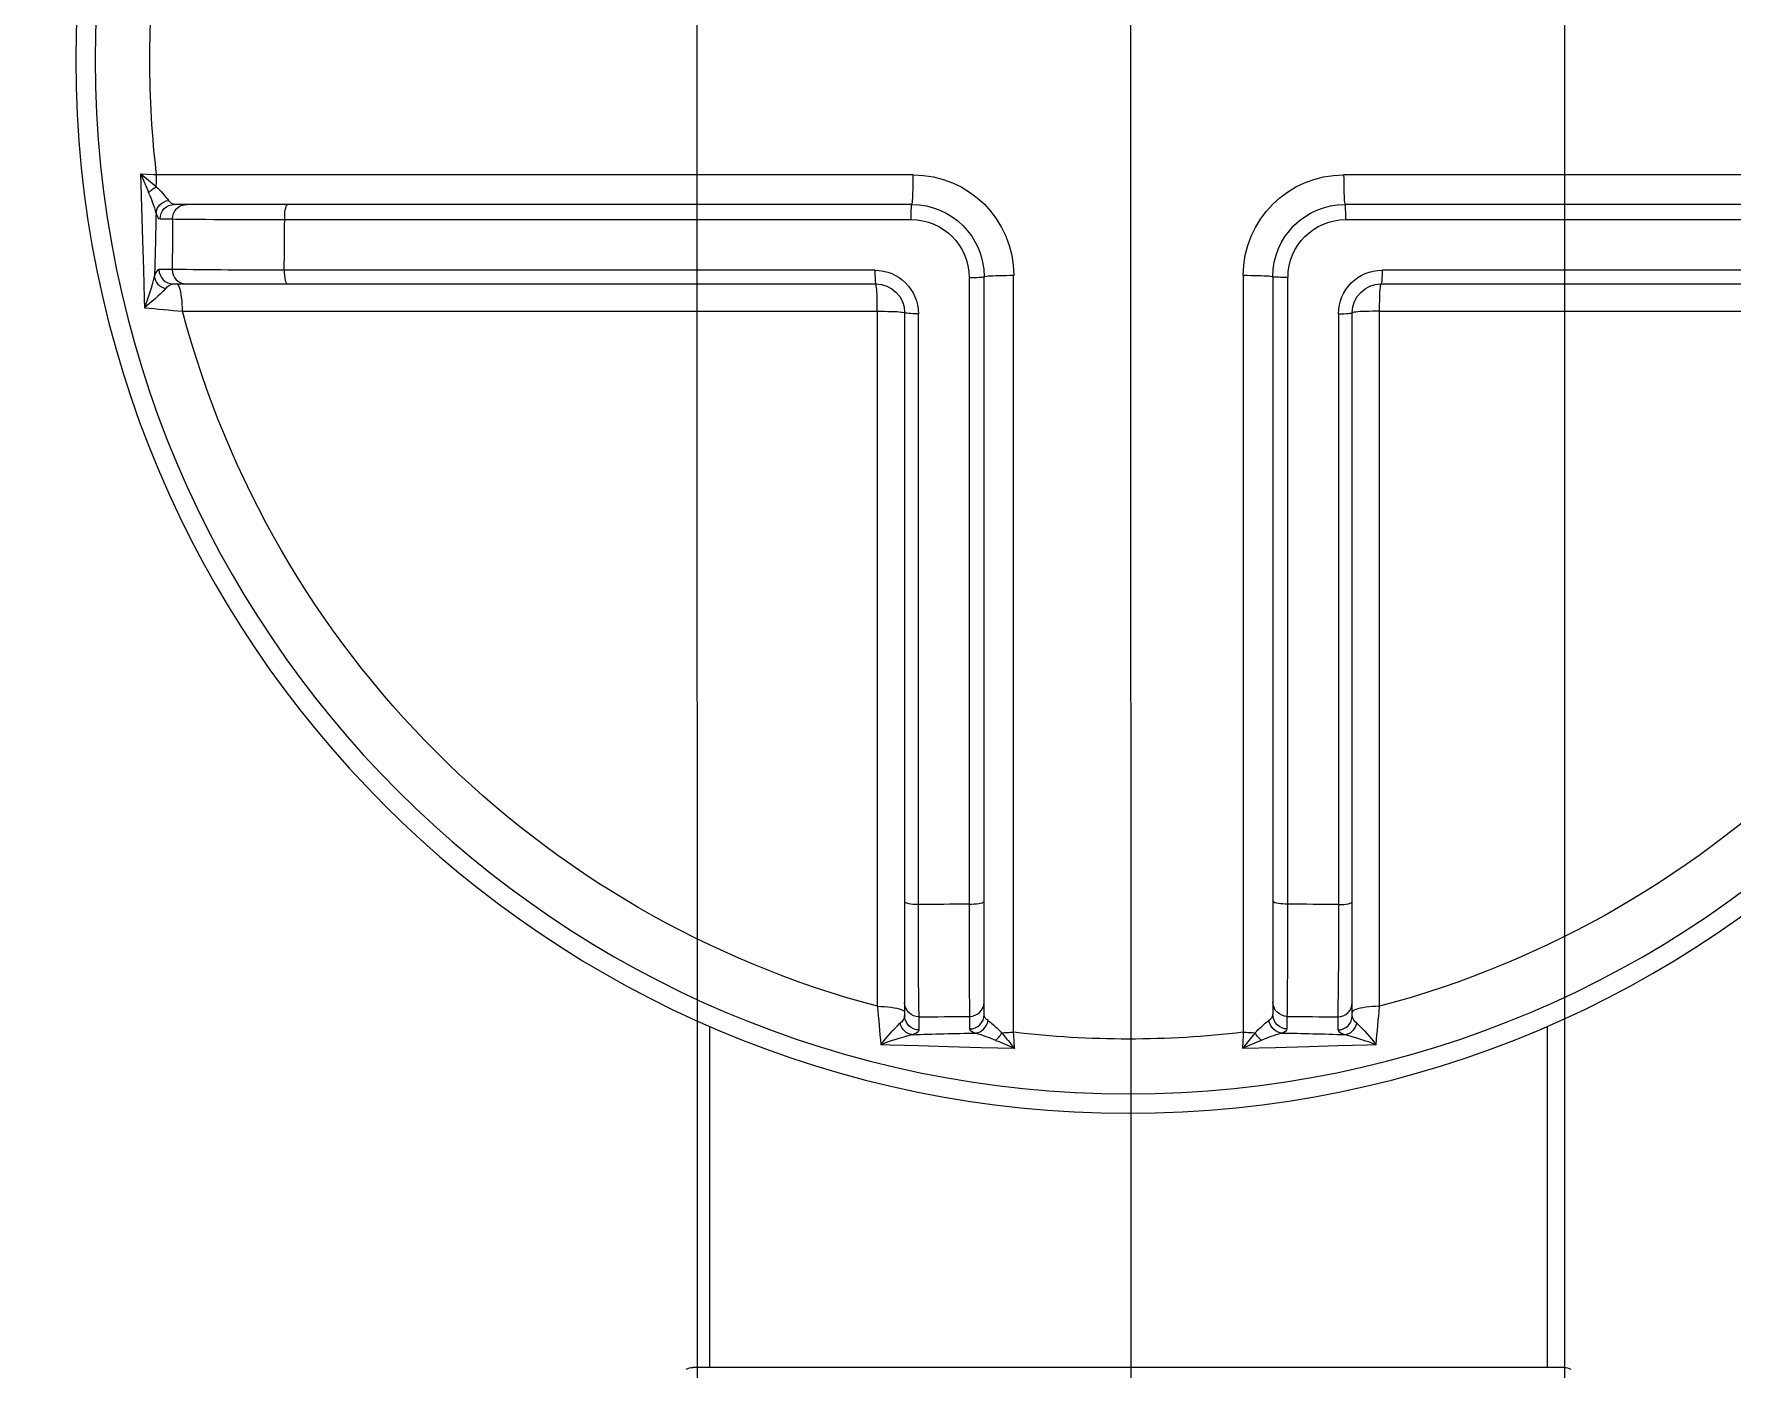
# Model space of a CAD drawing. Header units: millimetres. Extents: x -225363 to 347188, y -782467 to 813415.
# Drawn here: x 50901.3 to 51018.8, y 20275.3 to 20367.6 of the extents above; entities that cross this region are included whole.
import ezdxf

# ---------------------------------------------------------------- set-up
doc = ezdxf.new("R2010")
doc.units = ezdxf.units.MM
doc.layers.add('0.06 Trả nước', color=3, linetype='Continuous')

# ---------------------------------------------------------------- blocks, each defined once
blk = doc.blocks.new('MB bom')
at = {"color": 8, "linetype": 'Continuous'}
for p, q in [((-199231.4, 638704.84), (-199231.4, 638652.44)), ((-199240.84, 638654.93), (-199240.84, 638703.04)), ((-199238.95, 638655.04), (-199238.95, 638695.8)), ((-199238, 638696), (-199238, 638655.1)), ((-199234.49, 638652.6), (-199234.49, 638695.97)), ((-199233.45, 638695.77), (-199233.45, 638652.54)), ((-199313.95, 638667.71), (-199313.95, 638607.37)), ((-199290.33, 638666.54), (-199313.95, 638666.54)), ((-199291.61, 638654.07), (-199291.59, 638654.69)), ((-199288.96, 638654.68), (-199288.97, 638654.43)), ((-199288.95, 638654.93), (-199288.96, 638654.68)), ((-199288.95, 638654.93), (-199240.84, 638654.93)), ((-199240.84, 638654.93), (-199240.59, 638654.93)), ((-199240.84, 638654.93), (-199240.84, 638654.68)), ((-199240.84, 638654.68), (-199240.84, 638654.43)), ((-199240.59, 638654.93), (-199240.34, 638654.93)), ((-199240.34, 638654.93), (-199240.11, 638654.94)), ((-199240.11, 638654.94), (-199239.89, 638654.95)), ((-199239.89, 638654.95), (-199239.68, 638654.95)), ((-199239.68, 638654.95), (-199239.5, 638654.96)), ((-199239.5, 638654.96), (-199239.34, 638654.97)), ((-199239.34, 638654.97), (-199239.2, 638654.99)), ((-199239.2, 638654.99), (-199239.09, 638655)), ((-199239.09, 638655), (-199239.01, 638655.01)), ((-199239.01, 638655.01), (-199238.97, 638655.03)), ((-199238.97, 638655.03), (-199238.95, 638655.04)), ((-199238.93, 638655.05), (-199238.95, 638655.04)), ((-199238.88, 638655.06), (-199238.93, 638655.05)), ((-199238.79, 638655.08), (-199238.88, 638655.06)), ((-199238.68, 638655.08), (-199238.79, 638655.08)), ((-199238.53, 638655.09), (-199238.68, 638655.08)), ((-199238.37, 638655.1), (-199238.53, 638655.09)), ((-199238.19, 638655.1), (-199238.37, 638655.1)), ((-199238, 638655.1), (-199238.19, 638655.1)), ((-199291.64, 638653.06), (-199291.61, 638654.07)), ((-199289.13, 638653.43), (-199289.17, 638653.29)), ((-199289.09, 638653.59), (-199289.13, 638653.43)), ((-199289.05, 638653.77), (-199289.09, 638653.59)), ((-199289.02, 638653.98), (-199289.05, 638653.77)), ((-199288.99, 638654.2), (-199289.02, 638653.98)), ((-199288.97, 638654.43), (-199288.99, 638654.2)), ((-199240.88, 638653.43), (-199240.9, 638653.29)), ((-199240.87, 638653.59), (-199240.88, 638653.43)), ((-199240.86, 638653.77), (-199240.87, 638653.59)), ((-199240.85, 638654.2), (-199240.86, 638653.98)), ((-199240.86, 638653.98), (-199240.86, 638653.77)), ((-199240.84, 638654.43), (-199240.85, 638654.2)), ((-199291.67, 638652.05), (-199291.64, 638653.06)), ((-199290.91, 638652.53), (-199290.88, 638652.67)), ((-199290.81, 638652.26), (-199290.91, 638652.53)), ((-199290.88, 638652.67), (-199290.83, 638652.8)), ((-199290.83, 638652.8), (-199290.76, 638652.93)), ((-199290.7, 638652.1), (-199290.81, 638652.26)), ((-199290.76, 638652.93), (-199290.66, 638653.05)), ((-199290.66, 638653.05), (-199290.55, 638653.15)), ((-199290.59, 638652.04), (-199290.57, 638652.24)), ((-199290.57, 638652.24), (-199290.51, 638652.42)), ((-199290.55, 638653.15), (-199290.42, 638653.24)), ((-199290.51, 638652.42), (-199290.42, 638652.6)), ((-199290.42, 638653.24), (-199290.28, 638653.31)), ((-199290.42, 638652.6), (-199290.3, 638652.75)), ((-199290.3, 638652.75), (-199290.15, 638652.87)), ((-199290.28, 638653.31), (-199290.12, 638653.36)), ((-199290.15, 638652.87), (-199289.98, 638652.97)), ((-199289.98, 638652.97), (-199289.8, 638653.02)), ((-199289.8, 638653.02), (-199289.6, 638653.04)), ((-199289.68, 638652.04), (-199289.66, 638652.24)), ((-199289.66, 638652.24), (-199289.6, 638652.42)), ((-199289.6, 638653.04), (-199288.69, 638653.04)), ((-199289.6, 638652.42), (-199289.51, 638652.6)), ((-199289.51, 638652.6), (-199289.39, 638652.75)), ((-199289.39, 638652.75), (-199289.24, 638652.87)), ((-199289.32, 638653.06), (-199289.38, 638653.04)), ((-199289.27, 638653.1), (-199289.32, 638653.06)), ((-199289.22, 638653.18), (-199289.27, 638653.1)), ((-199289.24, 638652.87), (-199289.07, 638652.97)), ((-199289.17, 638653.29), (-199289.22, 638653.18)), ((-199289.07, 638652.97), (-199288.89, 638653.02)), ((-199288.89, 638653.02), (-199288.69, 638653.04)), ((-199288.69, 638653.04), (-199281.71, 638653.04)), ((-199281.91, 638652.28), (-199281.9, 638652.46)), ((-199281.91, 638652.09), (-199281.91, 638652.28)), ((-199281.9, 638652.46), (-199281.88, 638652.62)), ((-199281.88, 638652.62), (-199281.85, 638652.77)), ((-199281.85, 638652.77), (-199281.82, 638652.88)), ((-199281.82, 638652.88), (-199281.78, 638652.97)), ((-199281.78, 638652.97), (-199281.74, 638653.02)), ((-199281.74, 638653.02), (-199281.71, 638653.04)), ((-199281.71, 638653.04), (-199240.95, 638653.04)), ((-199241.01, 638652.46), (-199241, 638652.62)), ((-199241.01, 638652.28), (-199241.01, 638652.46)), ((-199241.01, 638652.09), (-199241.01, 638652.28)), ((-199241, 638652.62), (-199240.99, 638652.77)), ((-199240.99, 638652.77), (-199240.98, 638652.88)), ((-199240.98, 638652.88), (-199240.97, 638652.97)), ((-199240.97, 638652.97), (-199240.96, 638653.02)), ((-199240.96, 638653.02), (-199240.95, 638653.04)), ((-199240.94, 638653.06), (-199240.95, 638653.04)), ((-199240.92, 638653.1), (-199240.94, 638653.06)), ((-199240.91, 638653.18), (-199240.92, 638653.1)), ((-199240.9, 638653.29), (-199240.91, 638653.18)), ((-199234.49, 638652.6), (-199234.31, 638652.59)), ((-199234.31, 638652.59), (-199234.14, 638652.59)), ((-199234.14, 638652.59), (-199233.97, 638652.59)), ((-199233.97, 638652.59), (-199233.82, 638652.58)), ((-199233.82, 638652.58), (-199233.7, 638652.58)), ((-199233.7, 638652.58), (-199233.59, 638652.57)), ((-199233.59, 638652.57), (-199233.51, 638652.56)), ((-199233.51, 638652.56), (-199233.47, 638652.55)), ((-199233.47, 638652.55), (-199233.45, 638652.54)), ((-199233.43, 638652.53), (-199233.45, 638652.54)), ((-199233.38, 638652.52), (-199233.43, 638652.53)), ((-199233.29, 638652.5), (-199233.38, 638652.52)), ((-199233.17, 638652.49), (-199233.29, 638652.5)), ((-199233.02, 638652.48), (-199233.17, 638652.49)), ((-199232.85, 638652.47), (-199233.02, 638652.48)), ((-199232.64, 638652.46), (-199232.85, 638652.47)), ((-199232.42, 638652.46), (-199232.64, 638652.46)), ((-199232.18, 638652.45), (-199232.42, 638652.46)), ((-199231.93, 638652.45), (-199232.18, 638652.45)), ((-199231.66, 638652.45), (-199231.93, 638652.45)), ((-199231.4, 638652.44), (-199231.66, 638652.45)), ((-199291.73, 638650.03), (-199291.67, 638652.05)), ((-199290.59, 638652.04), (-199290.7, 638652.1)), ((-199289.68, 638652.04), (-199290.59, 638652.04)), ((-199289.67, 638651.6), (-199289.68, 638652.04)), ((-199289.67, 638651.17), (-199289.67, 638651.6)), ((-199289.67, 638650.73), (-199289.67, 638651.17)), ((-199241.01, 638652.09), (-199281.91, 638652.09)), ((-199281.91, 638652.09), (-199281.91, 638651.65)), ((-199281.91, 638651.65), (-199281.91, 638651.22)), ((-199281.91, 638651.22), (-199281.9, 638650.78)), ((-199291.8, 638647.73), (-199291.73, 638650.03)), ((-199289.66, 638650.29), (-199289.67, 638650.73)), ((-199289.66, 638649.85), (-199289.66, 638650.29)), ((-199281.9, 638650.78), (-199281.9, 638650.34)), ((-199281.9, 638650.34), (-199281.89, 638649.9)), ((-199281.89, 638649.9), (-199281.89, 638649.46)), ((-199289.65, 638649.42), (-199289.66, 638649.85)), ((-199289.65, 638648.98), (-199289.65, 638649.42)), ((-199289.65, 638648.54), (-199289.65, 638648.98)), ((-199281.89, 638649.46), (-199281.89, 638649.02)), ((-199281.89, 638649.02), (-199281.88, 638648.58)), ((-199291.86, 638645.44), (-199291.8, 638647.73)), ((-199290.8, 638648.12), (-199290.71, 638648.35)), ((-199290.8, 638648.12), (-199290.77, 638647.97)), ((-199290.77, 638647.97), (-199290.72, 638647.83)), ((-199290.72, 638647.83), (-199290.63, 638647.69)), ((-199290.71, 638648.35), (-199290.61, 638648.5)), ((-199290.63, 638647.69), (-199290.52, 638647.57)), ((-199290.61, 638648.5), (-199290.51, 638648.54)), ((-199290.52, 638647.57), (-199290.4, 638647.46)), ((-199290.51, 638648.54), (-199290.5, 638648.35)), ((-199290.51, 638648.54), (-199289.65, 638648.54)), ((-199290.5, 638648.35), (-199290.44, 638648.16)), ((-199290.44, 638648.16), (-199290.35, 638647.99)), ((-199290.35, 638647.99), (-199290.23, 638647.83)), ((-199290.23, 638647.83), (-199290.08, 638647.71)), ((-199290.08, 638647.71), (-199289.91, 638647.62)), ((-199289.91, 638647.62), (-199289.72, 638647.56)), ((-199289.72, 638647.56), (-199289.53, 638647.54)), ((-199289.65, 638648.54), (-199289.42, 638648.55)), ((-199289.65, 638648.54), (-199289.63, 638648.35)), ((-199289.63, 638648.35), (-199289.57, 638648.16)), ((-199289.57, 638648.16), (-199289.48, 638647.99)), ((-199288.66, 638647.54), (-199289.53, 638647.54)), ((-199289.48, 638647.99), (-199289.36, 638647.83)), ((-199289.42, 638648.55), (-199289.1, 638648.55)), ((-199289.36, 638647.83), (-199289.21, 638647.71)), ((-199289.21, 638647.71), (-199289.04, 638647.62)), ((-199289.1, 638648.55), (-199288.76, 638648.55)), ((-199289.04, 638647.62), (-199288.86, 638647.56)), ((-199288.86, 638647.56), (-199288.66, 638647.54)), ((-199288.76, 638648.55), (-199288.37, 638648.56)), ((-199281.68, 638647.54), (-199288.66, 638647.54)), ((-199288.37, 638648.56), (-199287.89, 638648.56)), ((-199287.89, 638648.56), (-199287.36, 638648.56)), ((-199287.36, 638648.56), (-199286.79, 638648.57)), ((-199286.79, 638648.57), (-199286.17, 638648.57)), ((-199286.17, 638648.57), (-199285.49, 638648.57)), ((-199285.49, 638648.57), (-199284.77, 638648.57)), ((-199284.77, 638648.57), (-199284.09, 638648.58)), ((-199284.09, 638648.58), (-199283.39, 638648.58)), ((-199283.39, 638648.58), (-199282.64, 638648.58)), ((-199282.64, 638648.58), (-199281.88, 638648.58)), ((-199281.88, 638648.58), (-199238.5, 638648.58)), ((-199281.88, 638648.58), (-199281.88, 638648.4)), ((-199281.88, 638648.4), (-199281.87, 638648.23)), ((-199281.87, 638648.23), (-199281.86, 638648.06)), ((-199281.86, 638648.06), (-199281.84, 638647.92)), ((-199281.84, 638647.92), (-199281.81, 638647.79)), ((-199281.81, 638647.79), (-199281.78, 638647.68)), ((-199281.78, 638647.68), (-199281.75, 638647.6)), ((-199281.75, 638647.6), (-199281.71, 638647.56)), ((-199281.71, 638647.56), (-199281.68, 638647.54)), ((-199238.45, 638647.54), (-199281.68, 638647.54)), ((-199238.5, 638648.58), (-199238.5, 638648.4)), ((-199238.5, 638648.4), (-199238.5, 638648.23)), ((-199238.5, 638648.23), (-199238.5, 638648.06)), ((-199238.5, 638648.06), (-199238.49, 638647.92)), ((-199238.49, 638647.92), (-199238.49, 638647.79)), ((-199238.49, 638647.79), (-199238.48, 638647.68)), ((-199238.48, 638647.68), (-199238.47, 638647.6)), ((-199238.47, 638647.6), (-199238.46, 638647.56)), ((-199238.46, 638647.56), (-199238.45, 638647.54)), ((-199238.44, 638647.52), (-199238.45, 638647.54)), ((-199291.31, 638646.74), (-199291.26, 638646.69)), ((-199291.26, 638646.69), (-199291.2, 638646.63)), ((-199291.2, 638646.63), (-199291.14, 638646.57)), ((-199291.14, 638646.57), (-199291.08, 638646.52)), ((-199291.08, 638646.52), (-199291.01, 638646.46)), ((-199291.01, 638646.46), (-199290.94, 638646.41)), ((-199290.94, 638646.41), (-199290.86, 638646.36)), ((-199290.86, 638646.36), (-199290.79, 638646.31)), ((-199290.4, 638647.46), (-199290.25, 638647.37)), ((-199290.25, 638647.37), (-199290.09, 638647.3)), ((-199290.09, 638647.3), (-199289.93, 638647.26)), ((-199238.43, 638647.47), (-199238.44, 638647.52)), ((-199238.41, 638647.38), (-199238.43, 638647.47)), ((-199238.4, 638647.26), (-199238.41, 638647.38)), ((-199238.39, 638647.11), (-199238.4, 638647.26)), ((-199238.38, 638646.94), (-199238.39, 638647.11)), ((-199238.37, 638646.73), (-199238.38, 638646.94)), ((-199238.37, 638646.51), (-199238.37, 638646.73)), ((-199238.36, 638646.27), (-199238.37, 638646.51)), ((-199291.31, 638645.88), (-199291.86, 638645.45)), ((-199291.42, 638645.46), (-199291.86, 638645.44)), ((-199291.86, 638645.45), (-199291.86, 638645.44)), ((-199290.96, 638645.48), (-199291.42, 638645.46)), ((-199290.79, 638646.31), (-199291.31, 638645.88)), ((-199290.75, 638645.49), (-199290.96, 638645.48)), ((-199290.78, 638646.22), (-199290.79, 638646.31)), ((-199290.77, 638646.11), (-199290.78, 638646.22)), ((-199290.77, 638646.01), (-199290.77, 638646.11)), ((-199290.76, 638645.91), (-199290.77, 638646.01)), ((-199290.76, 638645.81), (-199290.76, 638645.91)), ((-199290.75, 638645.7), (-199290.76, 638645.81)), ((-199290.75, 638645.6), (-199290.75, 638645.7)), ((-199290.75, 638645.49), (-199290.75, 638645.6)), ((-199238.35, 638645.49), (-199290.75, 638645.49)), ((-199238.36, 638646.02), (-199238.36, 638646.27)), ((-199238.35, 638645.76), (-199238.36, 638646.02)), ((-199238.35, 638645.49), (-199238.35, 638645.76)), ((-199291.8, 638627.35), (-199291.86, 638629.64)), ((-199291.86, 638629.64), (-199291.42, 638629.62)), ((-199291.42, 638629.62), (-199290.96, 638629.6)), ((-199290.96, 638629.6), (-199290.75, 638629.59)), ((-199290.94, 638628.67), (-199290.86, 638628.72)), ((-199290.86, 638628.72), (-199290.79, 638628.77)), ((-199290.79, 638628.77), (-199290.78, 638628.87)), ((-199290.78, 638628.87), (-199290.77, 638628.97)), ((-199290.77, 638629.07), (-199290.76, 638629.17)), ((-199290.77, 638628.97), (-199290.77, 638629.07)), ((-199290.76, 638629.28), (-199290.75, 638629.38)), ((-199290.76, 638629.17), (-199290.76, 638629.28)), ((-199290.75, 638629.59), (-199238.35, 638629.59)), ((-199290.75, 638629.49), (-199290.75, 638629.59)), ((-199290.75, 638629.38), (-199290.75, 638629.49)), ((-199238.37, 638628.57), (-199238.36, 638628.81)), ((-199238.36, 638629.07), (-199238.35, 638629.33)), ((-199238.36, 638628.81), (-199238.36, 638629.07)), ((-199238.35, 638629.33), (-199238.35, 638629.59)), ((-199291.31, 638628.34), (-199291.26, 638628.4)), ((-199291.26, 638628.4), (-199291.2, 638628.45)), ((-199291.2, 638628.45), (-199291.14, 638628.51)), ((-199291.14, 638628.51), (-199291.08, 638628.57)), ((-199291.08, 638628.57), (-199291.01, 638628.62)), ((-199291.01, 638628.62), (-199290.94, 638628.67)), ((-199290.52, 638627.52), (-199290.4, 638627.62)), ((-199290.4, 638627.62), (-199290.25, 638627.71)), ((-199290.25, 638627.71), (-199290.09, 638627.78)), ((-199290.09, 638627.78), (-199289.93, 638627.82)), ((-199289.72, 638627.52), (-199289.53, 638627.54)), ((-199289.53, 638627.54), (-199288.66, 638627.54)), ((-199288.86, 638627.52), (-199288.66, 638627.54)), ((-199288.66, 638627.54), (-199281.68, 638627.54)), ((-199281.71, 638627.53), (-199281.68, 638627.54)), ((-199281.68, 638627.54), (-199238.45, 638627.54)), ((-199238.46, 638627.53), (-199238.45, 638627.54)), ((-199238.45, 638627.54), (-199238.44, 638627.56)), ((-199238.44, 638627.56), (-199238.43, 638627.61)), ((-199238.43, 638627.61), (-199238.41, 638627.7)), ((-199238.41, 638627.7), (-199238.4, 638627.82)), ((-199238.4, 638627.82), (-199238.39, 638627.97)), ((-199238.39, 638627.97), (-199238.38, 638628.15)), ((-199238.38, 638628.15), (-199238.37, 638628.35)), ((-199238.37, 638628.35), (-199238.37, 638628.57)), ((-199291.73, 638625.06), (-199291.8, 638627.35)), ((-199290.8, 638626.96), (-199290.77, 638627.11)), ((-199290.71, 638626.73), (-199290.8, 638626.96)), ((-199290.77, 638627.11), (-199290.72, 638627.26)), ((-199290.72, 638627.26), (-199290.63, 638627.39)), ((-199290.61, 638626.59), (-199290.71, 638626.73)), ((-199290.63, 638627.39), (-199290.52, 638627.52)), ((-199290.51, 638626.54), (-199290.61, 638626.59)), ((-199290.51, 638626.54), (-199290.5, 638626.74)), ((-199289.65, 638626.54), (-199290.51, 638626.54)), ((-199290.5, 638626.74), (-199290.44, 638626.92)), ((-199290.44, 638626.92), (-199290.35, 638627.1)), ((-199290.35, 638627.1), (-199290.23, 638627.25)), ((-199290.23, 638627.25), (-199290.08, 638627.37)), ((-199290.08, 638627.37), (-199289.91, 638627.47)), ((-199289.91, 638627.47), (-199289.72, 638627.52)), ((-199289.65, 638626.54), (-199289.63, 638626.74)), ((-199289.65, 638626.1), (-199289.65, 638626.54)), ((-199289.48, 638626.54), (-199289.65, 638626.54)), ((-199289.63, 638626.74), (-199289.57, 638626.92)), ((-199289.57, 638626.92), (-199289.48, 638627.1)), ((-199289.48, 638627.1), (-199289.36, 638627.25)), ((-199289.26, 638626.53), (-199289.48, 638626.54)), ((-199289.36, 638627.25), (-199289.21, 638627.37)), ((-199288.98, 638626.53), (-199289.26, 638626.53)), ((-199289.21, 638627.37), (-199289.04, 638627.47)), ((-199289.04, 638627.47), (-199288.86, 638627.52)), ((-199288.65, 638626.53), (-199288.98, 638626.53)), ((-199288.22, 638626.52), (-199288.65, 638626.53)), ((-199287.72, 638626.52), (-199288.22, 638626.52)), ((-199287.19, 638626.52), (-199287.72, 638626.52)), ((-199286.61, 638626.52), (-199287.19, 638626.52)), ((-199285.96, 638626.51), (-199286.61, 638626.52)), ((-199285.26, 638626.51), (-199285.96, 638626.51)), ((-199284.55, 638626.51), (-199285.26, 638626.51)), ((-199283.8, 638626.51), (-199284.55, 638626.51)), ((-199282.85, 638626.5), (-199283.8, 638626.51)), ((-199281.88, 638626.5), (-199282.85, 638626.5)), ((-199281.88, 638626.5), (-199281.89, 638626.06)), ((-199281.88, 638626.68), (-199281.87, 638626.85)), ((-199281.88, 638626.5), (-199281.88, 638626.68)), ((-199238.5, 638626.5), (-199281.88, 638626.5)), ((-199281.87, 638626.85), (-199281.86, 638627.02)), ((-199281.86, 638627.02), (-199281.84, 638627.17)), ((-199281.84, 638627.17), (-199281.81, 638627.3)), ((-199281.81, 638627.3), (-199281.78, 638627.4)), ((-199281.78, 638627.4), (-199281.75, 638627.48)), ((-199281.75, 638627.48), (-199281.71, 638627.53)), ((-199238.5, 638627.02), (-199238.49, 638627.17)), ((-199238.5, 638626.85), (-199238.5, 638627.02)), ((-199238.5, 638626.68), (-199238.5, 638626.85)), ((-199238.5, 638626.5), (-199238.5, 638626.68)), ((-199238.49, 638627.3), (-199238.48, 638627.4)), ((-199238.49, 638627.17), (-199238.49, 638627.3)), ((-199238.48, 638627.4), (-199238.47, 638627.48)), ((-199238.47, 638627.48), (-199238.46, 638627.53)), ((-199289.66, 638625.23), (-199289.65, 638625.67)), ((-199289.66, 638624.79), (-199289.66, 638625.23)), ((-199289.65, 638625.67), (-199289.65, 638626.1)), ((-199281.89, 638626.06), (-199281.89, 638625.62)), ((-199281.89, 638625.62), (-199281.89, 638625.18)), ((-199291.67, 638623.02), (-199291.73, 638625.06)), ((-199289.67, 638624.35), (-199289.66, 638624.79)), ((-199289.67, 638623.92), (-199289.67, 638624.35)), ((-199281.9, 638624.31), (-199281.91, 638623.87)), ((-199281.89, 638625.18), (-199281.9, 638624.75)), ((-199281.9, 638624.75), (-199281.9, 638624.31)), ((-199291.64, 638622.02), (-199291.67, 638623.02)), ((-199290.85, 638622.72), (-199290.79, 638622.86)), ((-199290.79, 638622.86), (-199290.72, 638622.96)), ((-199290.72, 638622.96), (-199290.66, 638623.02)), ((-199290.66, 638623.02), (-199290.59, 638623.04)), ((-199290.59, 638623.04), (-199290.57, 638622.85)), ((-199290.59, 638623.04), (-199289.68, 638623.04)), ((-199290.57, 638622.85), (-199290.51, 638622.66)), ((-199289.68, 638623.04), (-199289.67, 638623.48)), ((-199289.68, 638623.04), (-199289.66, 638622.85)), ((-199289.68, 638623.04), (-199289.46, 638623.04)), ((-199289.67, 638623.48), (-199289.67, 638623.92)), ((-199289.66, 638622.85), (-199289.6, 638622.66)), ((-199289.46, 638623.04), (-199289.13, 638623.03)), ((-199289.13, 638623.03), (-199288.8, 638623.03)), ((-199288.8, 638623.03), (-199288.4, 638623.02)), ((-199288.4, 638623.02), (-199287.92, 638623.02)), ((-199287.92, 638623.02), (-199287.39, 638623.01)), ((-199287.39, 638623.01), (-199286.82, 638623.01)), ((-199286.82, 638623.01), (-199286.2, 638623)), ((-199286.2, 638623), (-199285.52, 638623)), ((-199285.52, 638623), (-199284.79, 638623)), ((-199284.79, 638623), (-199284.12, 638623)), ((-199284.12, 638623), (-199283.41, 638622.99)), ((-199283.41, 638622.99), (-199282.67, 638622.99)), ((-199282.67, 638622.99), (-199281.91, 638622.99)), ((-199281.91, 638623.87), (-199281.91, 638623.43)), ((-199281.91, 638623.43), (-199281.91, 638622.99)), ((-199281.91, 638622.99), (-199241.01, 638622.99)), ((-199281.91, 638622.99), (-199281.91, 638622.8)), ((-199241.01, 638622.99), (-199241.01, 638622.8)), ((-199291.61, 638621.01), (-199291.64, 638622.02)), ((-199290.91, 638622.56), (-199290.85, 638622.72)), ((-199290.91, 638622.56), (-199290.88, 638622.42)), ((-199290.88, 638622.42), (-199290.83, 638622.28)), ((-199290.83, 638622.28), (-199290.76, 638622.15)), ((-199290.76, 638622.15), (-199290.66, 638622.03)), ((-199290.66, 638622.03), (-199290.55, 638621.93)), ((-199290.55, 638621.93), (-199290.42, 638621.84)), ((-199290.51, 638622.66), (-199290.42, 638622.49)), ((-199290.42, 638622.49), (-199290.3, 638622.33)), ((-199290.42, 638621.84), (-199290.28, 638621.77)), ((-199290.3, 638622.33), (-199290.15, 638622.21)), ((-199290.28, 638621.77), (-199290.12, 638621.72)), ((-199290.15, 638622.21), (-199289.98, 638622.12)), ((-199289.98, 638622.12), (-199289.8, 638622.06)), ((-199289.8, 638622.06), (-199289.6, 638622.04)), ((-199289.6, 638622.66), (-199289.51, 638622.49)), ((-199288.69, 638622.04), (-199289.6, 638622.04)), ((-199289.51, 638622.49), (-199289.39, 638622.33)), ((-199289.39, 638622.33), (-199289.24, 638622.21)), ((-199289.32, 638622.03), (-199289.38, 638622.04)), ((-199289.27, 638621.98), (-199289.32, 638622.03)), ((-199289.22, 638621.9), (-199289.27, 638621.98)), ((-199289.24, 638622.21), (-199289.07, 638622.12)), ((-199289.17, 638621.79), (-199289.22, 638621.9)), ((-199289.13, 638621.66), (-199289.17, 638621.79)), ((-199289.07, 638622.12), (-199288.89, 638622.06)), ((-199288.89, 638622.06), (-199288.69, 638622.04)), ((-199281.71, 638622.04), (-199288.69, 638622.04)), ((-199281.91, 638622.8), (-199281.9, 638622.62)), ((-199281.9, 638622.62), (-199281.88, 638622.46)), ((-199281.88, 638622.46), (-199281.85, 638622.32)), ((-199281.85, 638622.32), (-199281.82, 638622.2)), ((-199281.82, 638622.2), (-199281.78, 638622.11)), ((-199281.78, 638622.11), (-199281.74, 638622.06)), ((-199281.74, 638622.06), (-199281.71, 638622.04)), ((-199240.95, 638622.04), (-199281.71, 638622.04)), ((-199241.01, 638622.8), (-199241.01, 638622.62)), ((-199241.01, 638622.62), (-199241, 638622.46)), ((-199241, 638622.46), (-199240.99, 638622.32)), ((-199240.99, 638622.32), (-199240.98, 638622.2)), ((-199240.98, 638622.2), (-199240.97, 638622.11)), ((-199240.97, 638622.11), (-199240.96, 638622.06)), ((-199240.96, 638622.06), (-199240.95, 638622.04)), ((-199240.94, 638622.03), (-199240.95, 638622.04)), ((-199240.92, 638621.98), (-199240.94, 638622.03)), ((-199240.91, 638621.9), (-199240.92, 638621.98)), ((-199240.9, 638621.79), (-199240.91, 638621.9)), ((-199240.88, 638621.66), (-199240.9, 638621.79)), ((-199234.49, 638579.11), (-199234.49, 638622.49)), ((-199234.49, 638622.49), (-199234.31, 638622.49)), ((-199234.31, 638622.49), (-199234.14, 638622.49)), ((-199234.14, 638622.49), (-199233.97, 638622.49)), ((-199233.97, 638622.49), (-199233.82, 638622.5)), ((-199233.82, 638622.5), (-199233.7, 638622.51)), ((-199233.7, 638622.51), (-199233.59, 638622.51)), ((-199233.59, 638622.51), (-199233.51, 638622.52)), ((-199233.51, 638622.52), (-199233.47, 638622.53)), ((-199233.47, 638622.53), (-199233.45, 638622.54)), ((-199233.45, 638622.54), (-199233.43, 638622.55)), ((-199233.45, 638622.54), (-199233.45, 638579.32)), ((-199233.43, 638622.55), (-199233.38, 638622.57)), ((-199233.38, 638622.57), (-199233.29, 638622.58)), ((-199233.29, 638622.58), (-199233.17, 638622.59)), ((-199233.17, 638622.59), (-199233.02, 638622.6)), ((-199233.02, 638622.6), (-199232.85, 638622.61)), ((-199232.85, 638622.61), (-199232.64, 638622.62)), ((-199232.64, 638622.62), (-199232.42, 638622.63)), ((-199232.42, 638622.63), (-199232.18, 638622.63)), ((-199232.18, 638622.63), (-199231.93, 638622.64)), ((-199231.93, 638622.64), (-199231.66, 638622.64)), ((-199231.66, 638622.64), (-199231.4, 638622.64)), ((-199231.4, 638622.64), (-199231.4, 638570.24)), ((-199291.59, 638620.39), (-199291.61, 638621.01)), ((-199289.09, 638621.49), (-199289.13, 638621.66)), ((-199289.05, 638621.31), (-199289.09, 638621.49)), ((-199289.02, 638621.11), (-199289.05, 638621.31)), ((-199288.99, 638620.88), (-199289.02, 638621.11)), ((-199288.97, 638620.65), (-199288.99, 638620.88)), ((-199288.96, 638620.4), (-199288.97, 638620.65)), ((-199240.87, 638621.49), (-199240.88, 638621.66)), ((-199240.86, 638621.31), (-199240.87, 638621.49)), ((-199240.86, 638621.11), (-199240.86, 638621.31)), ((-199240.85, 638620.88), (-199240.86, 638621.11)), ((-199240.84, 638620.65), (-199240.85, 638620.88)), ((-199240.84, 638620.4), (-199240.84, 638620.65)), ((-199288.95, 638620.15), (-199288.96, 638620.4)), ((-199240.84, 638620.15), (-199288.95, 638620.15)), ((-199240.84, 638620.15), (-199240.84, 638620.4)), ((-199240.84, 638572.04), (-199240.84, 638620.15)), ((-199240.84, 638620.15), (-199240.59, 638620.15)), ((-199240.59, 638620.15), (-199240.34, 638620.15)), ((-199240.34, 638620.15), (-199240.11, 638620.14)), ((-199240.11, 638620.14), (-199239.89, 638620.14)), ((-199239.89, 638620.14), (-199239.68, 638620.13)), ((-199239.68, 638620.13), (-199239.5, 638620.12)), ((-199239.5, 638620.12), (-199239.34, 638620.11)), ((-199239.34, 638620.11), (-199239.2, 638620.1)), ((-199239.2, 638620.1), (-199239.09, 638620.08)), ((-199239.09, 638620.08), (-199239.01, 638620.07)), ((-199239.01, 638620.07), (-199238.97, 638620.06)), ((-199238.97, 638620.06), (-199238.95, 638620.04)), ((-199238.95, 638579.29), (-199238.95, 638620.04)), ((-199238.93, 638620.03), (-199238.95, 638620.04)), ((-199238.88, 638620.02), (-199238.93, 638620.03)), ((-199238.79, 638620.01), (-199238.88, 638620.02)), ((-199238.68, 638620), (-199238.79, 638620.01)), ((-199238.53, 638619.99), (-199238.68, 638620)), ((-199238.37, 638619.98), (-199238.53, 638619.99)), ((-199238.19, 638619.98), (-199238.37, 638619.98)), ((-199238, 638619.98), (-199238.19, 638619.98)), ((-199238, 638619.98), (-199238, 638579.08)), ((-199313.95, 638608.54), (-199290.33, 638608.54)), ((-199238.93, 638579.25), (-199238.95, 638579.29)), ((-199238.95, 638572.3), (-199238.95, 638579.29)), ((-199238.88, 638579.21), (-199238.93, 638579.25)), ((-199238.79, 638579.17), (-199238.88, 638579.21)), ((-199238.68, 638579.14), (-199238.79, 638579.17)), ((-199238.53, 638579.12), (-199238.68, 638579.14)), ((-199238.37, 638579.1), (-199238.53, 638579.12)), ((-199238.19, 638579.08), (-199238.37, 638579.1)), ((-199238, 638579.08), (-199238.19, 638579.08)), ((-199238, 638579.08), (-199237.56, 638579.08)), ((-199237.56, 638579.08), (-199237.12, 638579.09)), ((-199237.12, 638579.09), (-199236.69, 638579.09)), ((-199236.69, 638579.09), (-199236.25, 638579.09)), ((-199236.25, 638579.09), (-199235.81, 638579.1)), ((-199235.81, 638579.1), (-199235.37, 638579.1)), ((-199235.37, 638579.1), (-199234.93, 638579.1)), ((-199234.93, 638579.1), (-199234.49, 638579.11)), ((-199234.49, 638579.11), (-199234.31, 638579.11)), ((-199234.49, 638578.35), (-199234.49, 638579.11)), ((-199234.49, 638577.61), (-199234.49, 638578.35)), ((-199234.31, 638579.11), (-199234.14, 638579.12)), ((-199234.14, 638579.12), (-199233.97, 638579.13)), ((-199233.97, 638579.13), (-199233.82, 638579.15)), ((-199233.82, 638579.15), (-199233.7, 638579.18)), ((-199233.7, 638579.18), (-199233.59, 638579.21)), ((-199233.59, 638579.21), (-199233.51, 638579.24)), ((-199233.51, 638579.24), (-199233.47, 638579.28)), ((-199233.47, 638579.28), (-199233.45, 638579.32)), ((-199233.45, 638579.32), (-199233.45, 638572.33)), ((-199234.49, 638576.9), (-199234.49, 638577.61)), ((-199234.48, 638576.23), (-199234.49, 638576.9)), ((-199234.48, 638575.5), (-199234.48, 638576.23)), ((-199234.48, 638574.82), (-199234.48, 638575.5)), ((-199234.48, 638574.2), (-199234.48, 638574.82)), ((-199234.47, 638573.63), (-199234.48, 638574.2)), ((-199234.47, 638573.1), (-199234.47, 638573.63)), ((-199238.93, 638572.11), (-199238.95, 638572.3)), ((-199238.95, 638571.39), (-199238.95, 638572.3)), ((-199234.47, 638572.63), (-199234.47, 638573.1)), ((-199234.46, 638572.23), (-199234.47, 638572.63)), ((-199233.47, 638572.14), (-199233.45, 638572.33)), ((-199233.45, 638572.33), (-199233.45, 638571.46)), ((-199240.84, 638572.04), (-199240.59, 638572.03)), ((-199240.59, 638572.03), (-199240.34, 638572.02)), ((-199240.34, 638572.02), (-199240.11, 638572)), ((-199240.11, 638572), (-199239.89, 638571.97)), ((-199239.89, 638571.97), (-199239.68, 638571.94)), ((-199239.68, 638571.94), (-199239.5, 638571.91)), ((-199239.5, 638571.91), (-199239.34, 638571.87)), ((-199239.34, 638571.87), (-199239.2, 638571.82)), ((-199239.2, 638571.82), (-199239.09, 638571.77)), ((-199239.09, 638571.77), (-199239.01, 638571.72)), ((-199239.01, 638571.72), (-199238.97, 638571.67)), ((-199238.97, 638571.67), (-199238.95, 638571.61)), ((-199238.93, 638571.2), (-199238.95, 638571.39)), ((-199238.87, 638571.92), (-199238.93, 638572.11)), ((-199238.87, 638571.01), (-199238.93, 638571.2)), ((-199238.78, 638571.75), (-199238.87, 638571.92)), ((-199238.66, 638571.6), (-199238.78, 638571.75)), ((-199238.51, 638571.48), (-199238.66, 638571.6)), ((-199238.33, 638571.39), (-199238.51, 638571.48)), ((-199238.15, 638571.33), (-199238.33, 638571.39)), ((-199237.95, 638571.31), (-199238.15, 638571.33)), ((-199237.51, 638571.32), (-199237.95, 638571.31)), ((-199237.95, 638571.31), (-199237.95, 638570.4)), ((-199237.08, 638571.32), (-199237.51, 638571.32)), ((-199236.64, 638571.33), (-199237.08, 638571.32)), ((-199236.2, 638571.33), (-199236.64, 638571.33)), ((-199235.76, 638571.33), (-199236.2, 638571.33)), ((-199235.33, 638571.34), (-199235.76, 638571.33)), ((-199234.89, 638571.34), (-199235.33, 638571.34)), ((-199234.45, 638571.34), (-199234.89, 638571.34)), ((-199234.46, 638571.89), (-199234.46, 638572.23)), ((-199234.46, 638571.57), (-199234.46, 638571.89)), ((-199234.45, 638571.34), (-199234.46, 638571.57)), ((-199234.45, 638571.34), (-199234.26, 638571.36)), ((-199234.45, 638570.48), (-199234.45, 638571.34)), ((-199234.26, 638571.36), (-199234.07, 638571.42)), ((-199234.07, 638571.42), (-199233.9, 638571.51)), ((-199233.9, 638571.51), (-199233.74, 638571.63)), ((-199233.74, 638571.63), (-199233.62, 638571.78)), ((-199233.62, 638571.78), (-199233.53, 638571.95)), ((-199233.53, 638571.95), (-199233.47, 638572.14)), ((-199233.53, 638571.09), (-199233.47, 638571.27)), ((-199233.47, 638571.27), (-199233.45, 638571.46)), ((-199239.22, 638570.72), (-199239.27, 638570.87)), ((-199239.15, 638570.57), (-199239.22, 638570.72)), ((-199239.06, 638570.44), (-199239.15, 638570.57)), ((-199238.96, 638570.33), (-199239.06, 638570.44)), ((-199238.84, 638570.23), (-199238.96, 638570.33)), ((-199238.78, 638570.84), (-199238.87, 638571.01)), ((-199238.71, 638570.16), (-199238.84, 638570.23)), ((-199238.66, 638570.69), (-199238.78, 638570.84)), ((-199238.57, 638570.11), (-199238.71, 638570.16)), ((-199238.51, 638570.57), (-199238.66, 638570.69)), ((-199238.44, 638570.08), (-199238.57, 638570.11)), ((-199238.33, 638570.48), (-199238.51, 638570.57)), ((-199238.17, 638570.19), (-199238.44, 638570.08)), ((-199238.15, 638570.42), (-199238.33, 638570.48)), ((-199238, 638570.3), (-199238.17, 638570.19)), ((-199237.95, 638570.4), (-199238.15, 638570.42)), ((-199237.95, 638570.4), (-199238, 638570.3)), ((-199234.45, 638570.48), (-199234.26, 638570.5)), ((-199234.41, 638570.38), (-199234.45, 638570.48)), ((-199234.26, 638570.28), (-199234.41, 638570.38)), ((-199234.26, 638570.5), (-199234.07, 638570.55)), ((-199234.03, 638570.19), (-199234.26, 638570.28)), ((-199234.07, 638570.55), (-199233.9, 638570.64)), ((-199234.03, 638570.19), (-199233.88, 638570.22)), ((-199233.9, 638570.64), (-199233.74, 638570.77)), ((-199233.88, 638570.22), (-199233.74, 638570.28)), ((-199233.74, 638570.77), (-199233.62, 638570.92)), ((-199233.74, 638570.28), (-199233.6, 638570.36)), ((-199233.62, 638570.92), (-199233.53, 638571.09)), ((-199233.6, 638570.36), (-199233.48, 638570.47)), ((-199233.48, 638570.47), (-199233.37, 638570.6)), ((-199233.37, 638570.6), (-199233.28, 638570.74)), ((-199233.28, 638570.74), (-199233.21, 638570.9)), ((-199233.21, 638570.9), (-199233.17, 638571.07)), ((-199232.43, 638569.91), (-199232.37, 638569.98)), ((-199232.37, 638569.98), (-199232.32, 638570.05)), ((-199232.32, 638570.05), (-199232.27, 638570.13)), ((-199232.27, 638570.13), (-199232.22, 638570.2)), ((-199232.22, 638570.2), (-199232.12, 638570.21)), ((-199232.22, 638570.2), (-199231.79, 638569.68)), ((-199232.12, 638570.21), (-199232.02, 638570.22)), ((-199232.02, 638570.22), (-199231.92, 638570.23)), ((-199231.92, 638570.23), (-199231.82, 638570.23)), ((-199231.82, 638570.23), (-199231.72, 638570.23)), ((-199231.72, 638570.23), (-199231.61, 638570.24)), ((-199231.61, 638570.24), (-199231.5, 638570.24)), ((-199231.5, 638570.24), (-199231.4, 638570.24)), ((-199231.4, 638570.24), (-199231.39, 638570.03)), ((-199231.39, 638570.03), (-199231.37, 638569.57)), ((-199239.98, 638569.38), (-199240.6, 638569.4)), ((-199238.97, 638569.35), (-199239.98, 638569.38)), ((-199237.96, 638569.32), (-199238.97, 638569.35)), ((-199235.93, 638569.26), (-199237.96, 638569.32)), ((-199233.64, 638569.19), (-199235.93, 638569.26)), ((-199231.35, 638569.13), (-199233.64, 638569.19)), ((-199232.65, 638569.68), (-199232.6, 638569.73)), ((-199232.6, 638569.73), (-199232.54, 638569.79)), ((-199232.54, 638569.79), (-199232.48, 638569.85)), ((-199232.48, 638569.85), (-199232.43, 638569.91)), ((-199231.79, 638569.68), (-199231.36, 638569.14)), ((-199231.37, 638569.57), (-199231.35, 638569.13)), ((-199231.36, 638569.14), (-199231.35, 638569.13))]:
    blk.add_line(p, q, dxfattribs=at)
for radius in [72.9, 71.55]:
    blk.add_circle((-199223.45, 638637.54), radius, dxfattribs=at)
for centre, radius, start, end in [((-199223.45, 638637.54), 67.77, 104.866, 165.134), ((-199314.95, 638667.71), 1, 0, 27.2937), ((-199318.92, 638972.28), 318.76, 274.9176, 275.394), ((-199309.92, 638647.71), 19.61, 14.2092, 20.8438), ((-199299.9, 638644.02), 13.52, 43.7143, 52.103), ((-199241.01, 638655.1), 3.01, 270.0141, 359.9859), ((-199240.95, 638655.04), 2, 270, 0), ((-199548.16, 638644.04), 257.39, 0.9079, 1.8883), ((-199289.54, 638653.73), 0.692, 211.8831, 264.4864), ((-199238.5, 638652.6), 4.01, 270, 0), ((-199238.45, 638652.54), 5, 270, 0), ((-199238.36, 638652.45), 6.96, 270.011, 359.989), ((-199282.67, 638184.73), 467.36, 89.9075, 90.8595), ((-199300.66, 638650.96), 10.26, 335.7447, 343.9606), ((-199289.43, 638646.97), 0.577, 100.276, 149.9617), ((-199317.52, 638657.16), 28.21, 335.4591, 338.3355), ((-199297.38, 638653.16), 9.51, 313.9075, 321.6356), ((-199223.45, 638637.54), 67.77, 173.2646, 186.7354), ((-199310.81, 638605.2), 30.92, 49.6603, 52.2275), ((-199314.71, 638619.13), 25.15, 21.4898, 24.7155), ((-199296.13, 638623.05), 7.82, 37.5302, 46.9267), ((-199238.36, 638622.64), 6.96, 0.011, 89.989), ((-199301.31, 638623.89), 10.95, 16.2988, 23.9959), ((-199289.5, 638628.01), 0.467, 203.622, 266.1404), ((-199238.45, 638622.54), 5, 0, 90), ((-199531.47, 638630.63), 240.69, 358.0777, 359.1261), ((-199238.51, 638622.49), 4.02, 0.014, 89.986), ((-199241.01, 638619.98), 3.01, 0.0141, 89.9859), ((-199307.14, 638626.49), 16.7, 338.5773, 346.3696), ((-199303.77, 638635.35), 19.29, 309.1525, 315.0302), ((-199289.43, 638621.18), 0.883, 101.5051, 142.1254), ((-199240.95, 638620.04), 2, 0, 90), ((-199318.87, 638303.35), 318.21, 84.6056, 85.0828), ((-199223.45, 638637.54), 67.77, 194.866, 255.134), ((-199314.95, 638607.37), 1, 332.7063, 0), ((-198770.64, 638578.32), 467.36, 179.9075, 180.8595), ((-199558.19, 638542.07), 318.76, 4.9176, 5.394), ((-199239.64, 638571.46), 0.692, 301.8831, 354.4864), ((-199232.88, 638571.57), 0.577, 190.276, 239.9617), ((-199229.93, 638561.09), 13.52, 133.7143, 142.103), ((-199233.62, 638551.07), 19.61, 104.2092, 110.8438), ((-199229.95, 638312.84), 257.39, 90.9079, 91.8883), ((-199236.87, 638560.33), 10.26, 65.7447, 73.9606), ((-199239.07, 638563.61), 9.51, 43.9075, 51.6356), ((-199223.45, 638637.54), 67.77, 263.2646, 276.7354), ((-199243.06, 638543.47), 28.21, 65.4591, 68.3355)]:
    blk.add_arc(centre, radius, start, end, dxfattribs=at)
blk = doc.blocks.new('PMBCB')
h = blk.add_hatch()
h.set_pattern_fill('BTCT2', color=8, scale=30, pattern_type=2)
h.set_pattern_definition([(50, (-27194.2, -11189.96), (215.17805, -18.8256), [22.5, -247.5]), (355, (-27194.2, -11189.96), (-41.6254, 225.6576), [18, -198]), (100.4514, (-27176.26, -11191.53), (173.5528, 206.8319), [19.122, -210.3426]), (46.1842, (-27194.2, -11129.96), (320.1723, -49.6557), [33.75, -371.25]), (96.6356, (-27167.5, -11134.1), (280.3988, 292.2354), [28.683, -315.514]), (351.1842, (-27194.2, -11129.96), (280.3986, 292.2356), [27, -297]), (21, (-27164.2, -11144.96), (179.0721, -120.7857), [22.5, -247.5]), (326, (-27164.2, -11144.96), (72.9946, 217.545), [18, -198]), (71.4514, (-27149.27, -11155.03), (252.0668, 96.7591), [19.122, -210.3426]), (37.5, (-27194.194, -11189.96), (3.64796, 99.86816), [0, -195.6, 0, -201, 0, -198.75]), (7.5, (-27194.19, -11189.96), (78.92086, 118.3235), [0, -114.6, 0, -191.1, 0, -75.75]), (327.5, (-27261.094, -11189.96), (160.14673, -6.76646), [0, -75, 0, -234, 0, -310.5]), (317.5, (-27291.1, -11189.96), (174.95585, 30.0315), [0, -97.5, 0, -155.4, 0, -220.5]), (45, (-27194.19, -11189.96), (-63.6396, 63.6396), []), (45, (-27194.19, -11168.96), (-63.6396, 63.6396), [])])
h.paths.add_polyline_path([(6600, 2700), (-2900, 2700), (-2900, -200), (6600, -200)])
h.paths.add_polyline_path([(5000, 2500), (5000, 0), (0, 0), (0, 2500)], flags=16)
h.paths.add_polyline_path([(5200, 2500), (6400, 2500), (6400, 0), (5200, 0)], flags=16)
h.paths.add_polyline_path([(-200, 2500), (-200, 0), (-2700, 0), (-2700, 2500)], flags=16)
h.paths.add_polyline_path([(5350.97, 389.34), (6075.73, 389.34), (6075.73, 539.34), (5350.97, 539.34)], flags=0)
h.paths.add_polyline_path([(5451.74, 547.35), (5986.02, 547.35), (5986.02, 775.92), (5451.74, 775.92)], flags=0)
h.paths.add_polyline_path([(4155.05, 389.34), (4879.81, 389.34), (4879.81, 539.34), (4155.05, 539.34)], flags=0)
h.paths.add_polyline_path([(4255.82, 547.35), (4790.11, 547.35), (4790.11, 775.92), (4255.82, 775.92)], flags=0)
h.paths.add_polyline_path([(-1032.12, 389.34), (-307.36, 389.34), (-307.36, 539.34), (-1032.12, 539.34)], flags=0)
h.paths.add_polyline_path([(-931.35, 547.35), (-397.07, 547.35), (-397.07, 775.92), (-931.35, 775.92)], flags=0)
at = {"layer": '0.06 Trả nước'}
for p, q in [((314.08, 1897.97, 0), (314.11, 1687.94, 0)), ((374.08, 1897.98, 0), (374.11, 1687.95, 0))]:
    blk.add_line(p, q, dxfattribs=at)
at = {"layer": '0.06 Trả nước', "color": 8}
blk.add_line((344.08, 1897.97, 0), (344.11, 1687.95, 0), dxfattribs=at)
at = {"color": 8, "xscale": -0.998699011935332, "yscale": 0.998699011935332, "zscale": 0.998699011935332, "rotation": 270}
blk.add_blockref('MB bom', (-637462.74, 200790.95), dxfattribs=at)

msp = doc.modelspace()

# ---------------------------------------------------------------- block references
msp.add_blockref('PMBCB', (50633.08, 18539.09))

doc.saveas('drawing.dxf')
